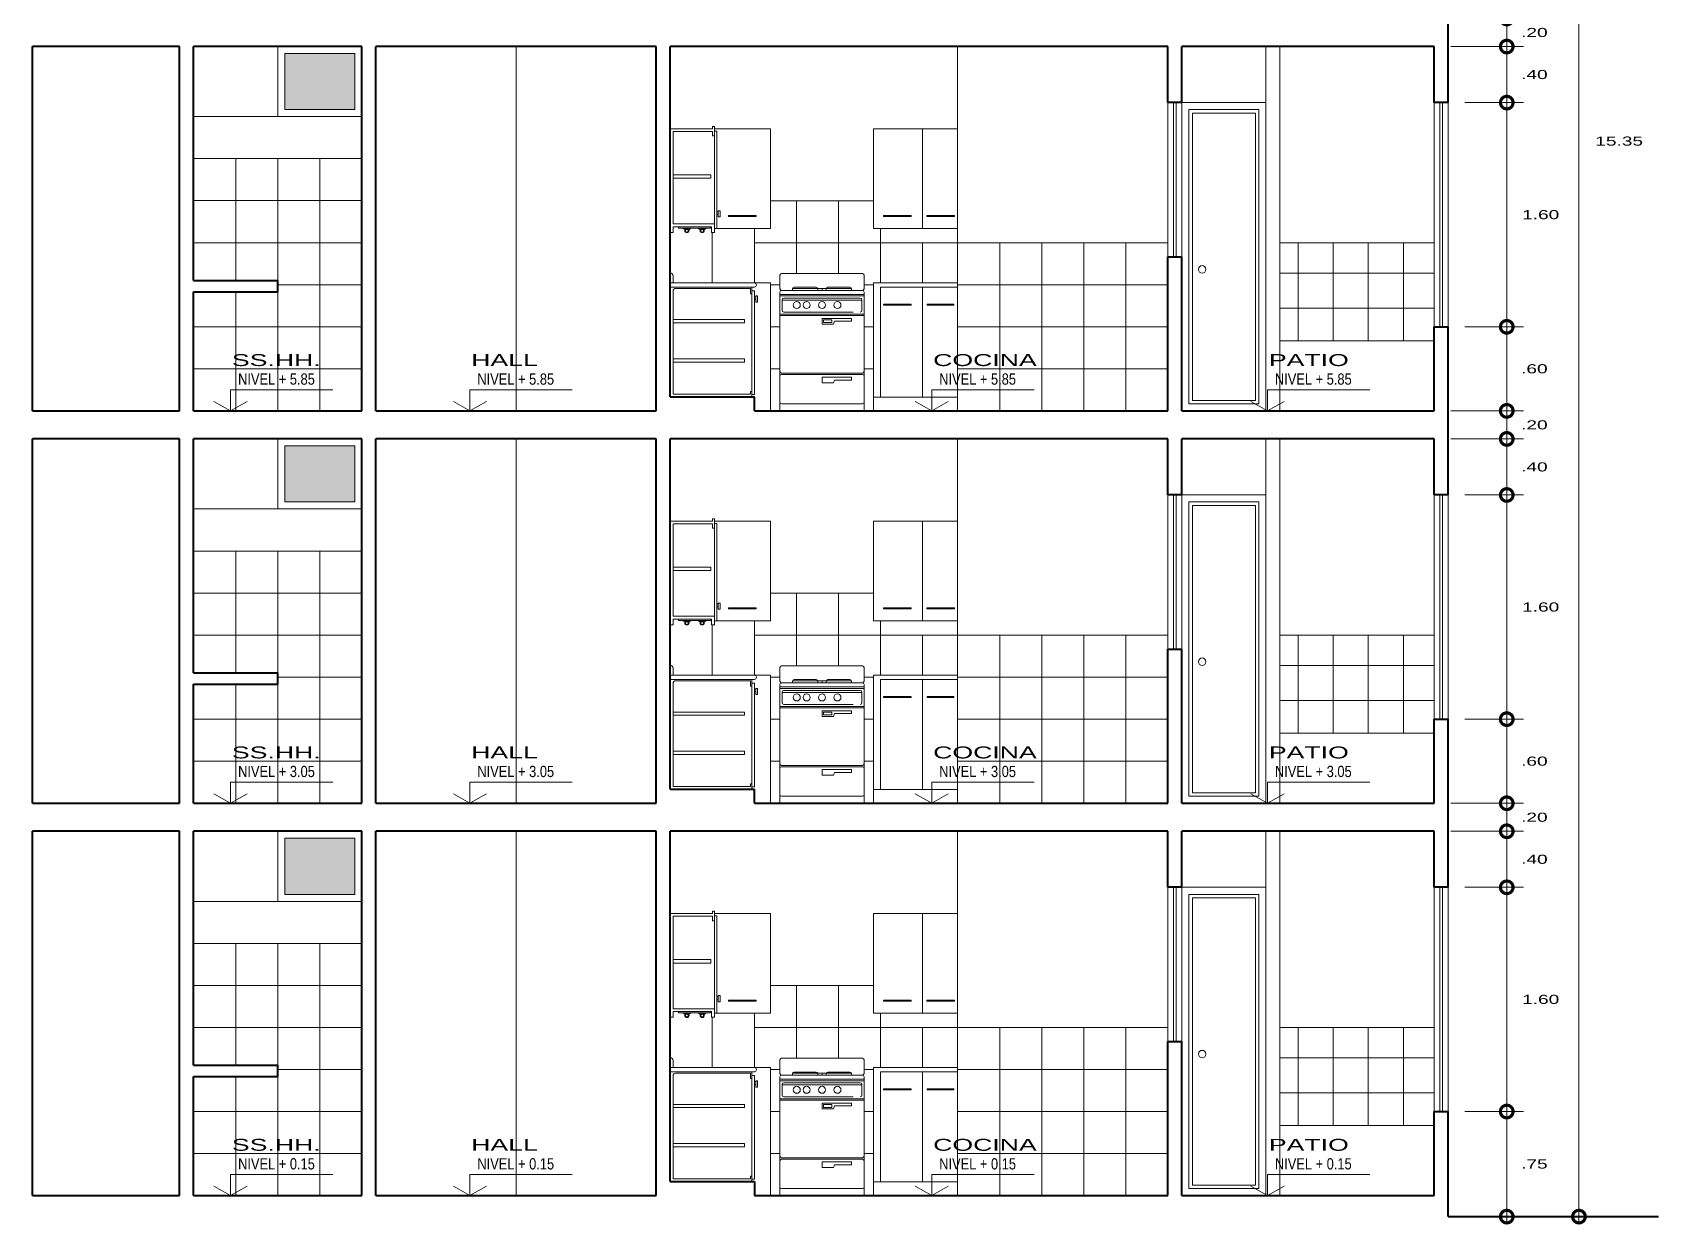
# Model space of a CAD drawing. Header units: inches. Extents: x 155.3 to 248.5, y 20.6 to 88.6.
# Drawn here: x 169.84 to 181.44, y 37.16 to 45.67 of the extents above; entities that cross this region are included whole.
import ezdxf

# ---------------------------------------------------------------- set-up
doc = ezdxf.new("R2010")
doc.units = ezdxf.units.IN
doc.header["$MEASUREMENT"] = 0
doc.linetypes.add('CONTINUA', pattern=[0])
for name, color, linetype in [('COTAS', 252, 'Continuous'), ('MURO', 7, 'Continuous'), ('MURO BAJO', 144, 'Continuous'), ('TEXTURAS', 251, 'Continuous'), ('VENTANAS', 40, 'Continuous')]:
    doc.layers.add(name, color=color, linetype=linetype)
doc.styles.add('ARIAL', font='ARIALN.TTF')
doc.styles.add('Celso', font='swissel.ttf', dxfattribs={"width": 1.5})
doc.styles.add('COTA-DETA', font='swissel.ttf', dxfattribs={"width": 1.5})
doc.dimstyles.new('CORTE 1-50', dxfattribs={"dimtxt": 0.065, "dimasz": 0.18, "dimexe": 0.12, "dimexo": 0.12, "dimgap": 0.1, "dimtad": 2, "dimtih": 1, "dimtoh": 1, "dimzin": 4, "dimdsep": 46, "dimtxsty": 'Celso', "dimblk": 'DOTSMALL', "dimcen": 0.065, "dimdle": 0.05, "dimclrd": 14, "dimclre": 251, "dimclrt": 256, "dimaunit": 1, "dimadec": 4, "dimazin": 1, "dimtfac": 1, "dimtix": 1, "dimtmove": 0, "dimatfit": 3, "dimldrblk": 'DOTSMALL', "dimfxl": 1, "dimlwd": 9, "dimlwe": 9, "dimarcsym": 0})

# ---------------------------------------------------------------- blocks, each defined once
blk = doc.blocks.new('A$C71702A62')
at = {"color": 252, "lineweight": 0}
for p, q in [((0, 0.968, -0.21), (0, 0.872, -0.21)), ((0.012, 0.98, -0.21), (0.588, 0.98, -0.21)), ((0.6, 0.872, -0.21), (0.6, 0.968, -0.21)), ((0, 0.848, -0.21), (0, 0.282, -0.21)), ((0, 0.83, -0.21), (0.6, 0.83, -0.21)), ((0, 0.82, -0.21), (0.6, 0.82, -0.21)), ((0.012, 0.86, -0.21), (0.588, 0.86, -0.21)), ((0.089, 0.873, -0.21), (0.511, 0.873, -0.21)), ((0.089, 0.87, -0.21), (0.089, 0.86, -0.21)), ((0.101, 0.882, -0.21), (0.258, 0.882, -0.21)), ((0.27, 0.86, -0.21), (0.27, 0.87, -0.21)), ((0.3, 0.86, -0.21), (0.3, 0.873, -0.21)), ((0.33, 0.86, -0.21), (0.33, 0.87, -0.21)), ((0.342, 0.882, -0.21), (0.499, 0.882, -0.21)), ((0.511, 0.86, -0.21), (0.511, 0.87, -0.21)), ((0.6, 0.282, -0.21), (0.6, 0.848, -0.21)), ((0.015, 0.793, -0.21), (0.015, 0.717, -0.21)), ((0.015, 0.79, -0.21), (0.585, 0.79, -0.21)), ((0.027, 0.805, -0.21), (0.573, 0.805, -0.21)), ((0.027, 0.705, -0.21), (0.523, 0.705, -0.21)), ((0.585, 0.717, -0.21), (0.585, 0.793, -0.21)), ((0, 0.69, -0.21), (0.6, 0.69, -0.21)), ((0, 0.68, -0.21), (0.6, 0.68, -0.21)), ((0.3, 0.66, -0.21), (0.51, 0.66, -0.21)), ((0.3, 0.62, -0.21), (0.3, 0.66, -0.21)), ((0.3, 0.62, -0.21), (0.382, 0.62, -0.21)), ((0.31, 0.65, -0.21), (0.37, 0.65, -0.21)), ((0.31, 0.63, -0.21), (0.31, 0.65, -0.21)), ((0.31, 0.63, -0.21), (0.37, 0.63, -0.21)), ((0.37, 0.63, -0.21), (0.37, 0.65, -0.21)), ((0.382, 0.62, -0.21), (0.39, 0.64, -0.21)), ((0.39, 0.64, -0.21), (0.51, 0.64, -0.21)), ((0.51, 0.64, -0.21), (0.51, 0.66, -0.21)), ((0, 0.282, -0.21), (0, 0.248, -0.21)), ((0, 0.062, -0.21), (0, 0.248, -0.21)), ((0.012, 0.27, -0.21), (0.588, 0.27, -0.21)), ((0.012, 0.26, -0.21), (0.588, 0.26, -0.21)), ((0.3, 0.24, -0.21), (0.51, 0.24, -0.21)), ((0.3, 0.2, -0.21), (0.3, 0.24, -0.21)), ((0.51, 0.22, -0.21), (0.51, 0.24, -0.21)), ((0.6, 0.282, -0.21), (0.6, 0.248, -0.21)), ((0.6, 0.248, -0.21), (0.6, 0.062, -0.21)), ((0.3, 0.2, -0.21), (0.382, 0.2, -0.21)), ((0.382, 0.2, -0.21), (0.39, 0.22, -0.21)), ((0.39, 0.22, -0.21), (0.51, 0.22, -0.21)), ((0, 0.062, -0.21), (0, 0, -0.21)), ((0.012, 0.05, -0.21), (0.588, 0.05, -0.21)), ((0.6, 0.062, -0.21), (0.6, 0, -0.21)), ((0, 0, -0.21), (0.6, 0, -0.21))]:
    blk.add_line(p, q, dxfattribs=at)
for centre in [(0.12, 0.755, -0.21), (0.19, 0.755, -0.21), (0.3, 0.755, -0.21), (0.41, 0.755, -0.21)]:
    blk.add_circle(centre, 0.025, dxfattribs=at)
for centre, start, end in [((0.012, 0.968, -0.21), 90, 180), ((0.588, 0.968, -0.21), 0, 90), ((0.012, 0.872, -0.21), 180, 270), ((0.012, 0.848, -0.21), 90, 180), ((0.101, 0.87, -0.21), 90, 180), ((0.258, 0.87, -0.21), 0, 90), ((0.342, 0.87, -0.21), 90, 180), ((0.499, 0.87, -0.21), 0, 90), ((0.588, 0.872, -0.21), 270, 0), ((0.588, 0.848, -0.21), 0, 90), ((0.027, 0.793, -0.21), 90, 180), ((0.027, 0.717, -0.21), 180, 270), ((0.573, 0.793, -0.21), 0, 90), ((0.573, 0.717, -0.21), 270, 0), ((0.012, 0.282, -0.21), 180, 270), ((0.012, 0.248, -0.21), 90, 180), ((0.588, 0.282, -0.21), 270, 0), ((0.588, 0.248, -0.21), 0, 90), ((0.012, 0.062, -0.21), 180, 270), ((0.588, 0.062, -0.21), 270, 0)]:
    blk.add_arc(centre, 0.012, start, end, dxfattribs=at)
blk = doc.blocks.new('A$C34710F63')
at = {"layer": 'TEXTURAS', "color": 251, "lineweight": 0}
for p, q in [((0, 0.743), (0.301, 0.743)), ((0.02, 0.723), (0.301, 0.723)), ((0.02, 0.063), (0.02, 0.723)), ((0.315, 0.743), (0.715, 0.743)), ((0.715, 0.743), (0.715, 0.031)), ((1.45, 0.031), (1.45, 0.743)), ((1.45, 0.743), (2.05, 0.743)), ((1.8, 0.031), (1.8, 0.743)), ((0.343, 0.151, 0.218), (0.333, 0.151, 0.218)), ((0.343, 0.131, 0.218), (0.333, 0.131, 0.218)), ((0.715, 0.229), (1.45, 0.229)), ((0.02, 0.003), (0, 0.003)), ((0.315, 0.063), (0.02, 0.063)), ((0.295, 0.043), (0.02, 0.043)), ((0.02, 0.003), (0.02, 0.043)), ((0.106, 0.022), (0.091, 0.033)), ((0.133, 0.022), (0.147, 0.033)), ((0.214, 0.022), (0.2, 0.033)), ((0.241, 0.022), (0.256, 0.033)), ((0.295, 0.003), (0.295, 0.043)), ((0.315, 0.003), (0.295, 0.003)), ((0.315, 0.003), (0.315, 0.063)), ((0.333, 0.031, 0.218), (0.715, 0.031)), ((1.45, 0.031, -0.419), (2.05, 0.031, -0.761))]:
    blk.add_line(p, q, dxfattribs=at)
at = {"layer": 'TEXTURAS', "color": 251, "lineweight": 0, "elevation": 0.218}
blk.add_lwpolyline([(0.301, 0.743), (0.301, 0.758), (0.315, 0.758), (0.315, 0.691), (0.301, 0.691), (0.301, 0.723)], dxfattribs=at)
for points in [[(0.315, 0.725), (0.333, 0.725), (0.333, 0.031), (0.315, 0.031)], [(0.343, 0.157), (0.356, 0.157), (0.356, 0.113), (0.343, 0.113)]]:
    blk.add_lwpolyline(points, close=True, dxfattribs=at)
at = {"layer": 'TEXTURAS', "color": 251, "lineweight": 0}
for points in [[(0.02, 0.413), (0.29, 0.413), (0.29, 0.389), (0.02, 0.389)], [(0.416, 0.116), (0.614, 0.116), (0.614, 0.123), (0.416, 0.123)], [(1.522, 0.116), (1.72, 0.116), (1.72, 0.123), (1.522, 0.123)], [(1.83, 0.116), (2.028, 0.116), (2.028, 0.123), (1.83, 0.123)], [(0.06, 0.043), (0.288, 0.043), (0.288, 0.033), (0.06, 0.033)]]:
    blk.add_lwpolyline(points, close=True, dxfattribs=at)
for centre, radius in [((0.119, 0.015), 0.0151), ((0.119, 0.015), 0.0101), ((0.228, 0.015), 0.0151), ((0.228, 0.015), 0.0101)]:
    blk.add_circle(centre, radius, dxfattribs=at)
blk = doc.blocks.new('_DotSmall')
at = {"color": 0, "linetype": 'ByBlock', "lineweight": 0, "const_width": 0.5}
blk.add_lwpolyline([(-0.0625, 0, 1), (0.0625, 0, 1)], format="xyb", close=True, dxfattribs=at)
blk = doc.blocks.new('*D684')
at = {"layer": 'COTAS', "color": 251, "linetype": 'Continuous', "lineweight": 9, "transparency": 16777216}
blk.add_line((180.061, 37.968), (180.479, 37.968), dxfattribs=at)
at = {"layer": 'COTAS', "color": 14, "linetype": 'CONTINUA', "lineweight": 9, "transparency": 16777216}
blk.add_line((180.359, 37.168), (180.359, 38.018), dxfattribs=at)
at = {"layer": 'COTAS', "color": 251, "linetype": 'CONTINUA', "lineweight": 9, "transparency": 16777216}
blk.add_line((180.061, 37.218), (180.479, 37.218), dxfattribs=at)
at = {"layer": 'Defpoints', "color": 0, "lineweight": 0, "transparency": 16777216}
for p in [(179.941, 37.968), (180.359, 37.968), (179.941, 37.218)]:
    blk.add_point(p, dxfattribs=at)
at = {"layer": 'COTAS', "color": 14, "lineweight": 9, "transparency": 16777216, "xscale": 0.18, "yscale": 0.18, "zscale": 0.18}
for p, rotation in [((180.359, 37.968), 90), ((180.359, 37.218), 270)]:
    blk.add_blockref('_DotSmall', p, dxfattribs=dict(at, rotation=rotation))
at = {"layer": 'COTAS', "lineweight": 0, "transparency": 16777216, "insert": (180.556, 37.593), "char_height": 0.065, "attachment_point": 5, "style": 'Celso'}
blk.add_mtext('.75', dxfattribs=at)
blk = doc.blocks.new('*D685')
at = {"layer": 'COTAS', "color": 251, "linetype": 'Continuous', "lineweight": 9, "transparency": 16777216}
blk.add_line((180.061, 39.568), (180.479, 39.568), dxfattribs=at)
at = {"layer": 'COTAS', "color": 14, "linetype": 'CONTINUA', "lineweight": 9, "transparency": 16777216}
blk.add_line((180.359, 37.918), (180.359, 39.618), dxfattribs=at)
at = {"layer": 'COTAS', "color": 251, "linetype": 'CONTINUA', "lineweight": 9, "transparency": 16777216}
blk.add_line((180.061, 37.968), (180.479, 37.968), dxfattribs=at)
at = {"layer": 'Defpoints', "color": 0, "lineweight": 0, "transparency": 16777216}
for p in [(179.941, 39.568), (180.359, 39.568), (179.941, 37.968)]:
    blk.add_point(p, dxfattribs=at)
at = {"layer": 'COTAS', "color": 14, "lineweight": 9, "transparency": 16777216, "xscale": 0.18, "yscale": 0.18, "zscale": 0.18}
for p, rotation in [((180.359, 39.568), 90), ((180.359, 37.968), 270)]:
    blk.add_blockref('_DotSmall', p, dxfattribs=dict(at, rotation=rotation))
at = {"layer": 'COTAS', "lineweight": 0, "transparency": 16777216, "insert": (180.601, 38.768), "char_height": 0.065, "attachment_point": 5, "style": 'Celso'}
blk.add_mtext('1.60', dxfattribs=at)
blk = doc.blocks.new('*D686')
at = {"layer": 'COTAS', "color": 251, "linetype": 'Continuous', "lineweight": 9, "transparency": 16777216}
blk.add_line((179.961, 39.968), (180.479, 39.968), dxfattribs=at)
at = {"layer": 'COTAS', "color": 14, "linetype": 'CONTINUA', "lineweight": 9, "transparency": 16777216}
blk.add_line((180.359, 39.518), (180.359, 40.018), dxfattribs=at)
at = {"layer": 'COTAS', "color": 251, "linetype": 'CONTINUA', "lineweight": 9, "transparency": 16777216}
blk.add_line((180.061, 39.568), (180.479, 39.568), dxfattribs=at)
at = {"layer": 'Defpoints', "color": 0, "lineweight": 0, "transparency": 16777216}
for p in [(179.841, 39.968), (180.359, 39.968), (179.941, 39.568)]:
    blk.add_point(p, dxfattribs=at)
at = {"layer": 'COTAS', "color": 14, "lineweight": 9, "transparency": 16777216, "xscale": 0.18, "yscale": 0.18, "zscale": 0.18}
for p, rotation in [((180.359, 39.968), 90), ((180.359, 39.568), 270)]:
    blk.add_blockref('_DotSmall', p, dxfattribs=dict(at, rotation=rotation))
at = {"layer": 'COTAS', "lineweight": 0, "transparency": 16777216, "insert": (180.556, 39.768), "char_height": 0.065, "attachment_point": 5, "style": 'Celso'}
blk.add_mtext('.40', dxfattribs=at)
blk = doc.blocks.new('*D687')
at = {"layer": 'COTAS', "color": 14, "linetype": 'CONTINUA', "lineweight": 9, "transparency": 16777216}
for p, q in [((180.359, 40.168), (180.359, 40.348)), ((180.359, 39.968), (180.359, 40.168)), ((180.359, 39.968), (180.359, 39.788))]:
    blk.add_line(p, q, dxfattribs=at)
at = {"layer": 'COTAS', "color": 251, "linetype": 'Continuous', "lineweight": 9, "transparency": 16777216}
blk.add_line((179.961, 40.168), (180.479, 40.168), dxfattribs=at)
at = {"layer": 'COTAS', "color": 251, "linetype": 'CONTINUA', "lineweight": 9, "transparency": 16777216}
blk.add_line((179.961, 39.968), (180.479, 39.968), dxfattribs=at)
at = {"layer": 'Defpoints', "color": 0, "lineweight": 0, "transparency": 16777216}
for p in [(179.841, 40.168), (180.359, 40.168), (179.841, 39.968)]:
    blk.add_point(p, dxfattribs=at)
at = {"layer": 'COTAS', "color": 14, "lineweight": 9, "transparency": 16777216, "xscale": 0.18, "yscale": 0.18, "zscale": 0.18}
for p, rotation in [((180.359, 40.168), 270), ((180.359, 39.968), 90)]:
    blk.add_blockref('_DotSmall', p, dxfattribs=dict(at, rotation=rotation))
at = {"layer": 'COTAS', "lineweight": 0, "transparency": 16777216, "insert": (180.556, 40.068), "char_height": 0.065, "attachment_point": 5, "style": 'Celso'}
blk.add_mtext('.20', dxfattribs=at)
blk = doc.blocks.new('*D688')
at = {"layer": 'COTAS', "color": 251, "linetype": 'Continuous', "lineweight": 9, "transparency": 16777216}
blk.add_line((180.061, 40.768), (180.479, 40.768), dxfattribs=at)
at = {"layer": 'COTAS', "color": 14, "linetype": 'CONTINUA', "lineweight": 9, "transparency": 16777216}
blk.add_line((180.359, 40.118), (180.359, 40.818), dxfattribs=at)
at = {"layer": 'COTAS', "color": 251, "linetype": 'CONTINUA', "lineweight": 9, "transparency": 16777216}
blk.add_line((179.961, 40.168), (180.479, 40.168), dxfattribs=at)
at = {"layer": 'Defpoints', "color": 0, "lineweight": 0, "transparency": 16777216}
for p in [(179.941, 40.768), (180.359, 40.768), (179.841, 40.168)]:
    blk.add_point(p, dxfattribs=at)
at = {"layer": 'COTAS', "color": 14, "lineweight": 9, "transparency": 16777216, "xscale": 0.18, "yscale": 0.18, "zscale": 0.18}
for p, rotation in [((180.359, 40.768), 90), ((180.359, 40.168), 270)]:
    blk.add_blockref('_DotSmall', p, dxfattribs=dict(at, rotation=rotation))
at = {"layer": 'COTAS', "lineweight": 0, "transparency": 16777216, "insert": (180.556, 40.468), "char_height": 0.065, "attachment_point": 5, "style": 'Celso'}
blk.add_mtext('.60', dxfattribs=at)
blk = doc.blocks.new('*D689')
at = {"layer": 'COTAS', "color": 251, "linetype": 'Continuous', "lineweight": 9, "transparency": 16777216}
blk.add_line((180.061, 42.368), (180.479, 42.368), dxfattribs=at)
at = {"layer": 'COTAS', "color": 14, "linetype": 'CONTINUA', "lineweight": 9, "transparency": 16777216}
blk.add_line((180.359, 40.718), (180.359, 42.418), dxfattribs=at)
at = {"layer": 'COTAS', "color": 251, "linetype": 'CONTINUA', "lineweight": 9, "transparency": 16777216}
blk.add_line((180.061, 40.768), (180.479, 40.768), dxfattribs=at)
at = {"layer": 'Defpoints', "color": 0, "lineweight": 0, "transparency": 16777216}
for p in [(179.941, 42.368), (180.359, 42.368), (179.941, 40.768)]:
    blk.add_point(p, dxfattribs=at)
at = {"layer": 'COTAS', "color": 14, "lineweight": 9, "transparency": 16777216, "xscale": 0.18, "yscale": 0.18, "zscale": 0.18}
for p, rotation in [((180.359, 42.368), 90), ((180.359, 40.768), 270)]:
    blk.add_blockref('_DotSmall', p, dxfattribs=dict(at, rotation=rotation))
at = {"layer": 'COTAS', "lineweight": 0, "transparency": 16777216, "insert": (180.601, 41.568), "char_height": 0.065, "attachment_point": 5, "style": 'Celso'}
blk.add_mtext('1.60', dxfattribs=at)
blk = doc.blocks.new('*D690')
at = {"layer": 'COTAS', "color": 14, "linetype": 'CONTINUA', "lineweight": 9, "transparency": 16777216}
blk.add_line((180.359, 42.318), (180.359, 42.818), dxfattribs=at)
at = {"layer": 'COTAS', "color": 251, "linetype": 'Continuous', "lineweight": 9, "transparency": 16777216}
blk.add_line((179.961, 42.768), (180.479, 42.768), dxfattribs=at)
at = {"layer": 'COTAS', "color": 251, "linetype": 'CONTINUA', "lineweight": 9, "transparency": 16777216}
blk.add_line((180.061, 42.368), (180.479, 42.368), dxfattribs=at)
at = {"layer": 'Defpoints', "color": 0, "lineweight": 0, "transparency": 16777216}
for p in [(179.841, 42.768), (180.359, 42.768), (179.941, 42.368)]:
    blk.add_point(p, dxfattribs=at)
at = {"layer": 'COTAS', "color": 14, "lineweight": 9, "transparency": 16777216, "xscale": 0.18, "yscale": 0.18, "zscale": 0.18}
for p, rotation in [((180.359, 42.768), 90), ((180.359, 42.368), 270)]:
    blk.add_blockref('_DotSmall', p, dxfattribs=dict(at, rotation=rotation))
at = {"layer": 'COTAS', "lineweight": 0, "transparency": 16777216, "insert": (180.556, 42.568), "char_height": 0.065, "attachment_point": 5, "style": 'Celso'}
blk.add_mtext('.40', dxfattribs=at)
blk = doc.blocks.new('*D691')
at = {"layer": 'COTAS', "color": 14, "linetype": 'CONTINUA', "lineweight": 9, "transparency": 16777216}
for p, q in [((180.359, 42.968), (180.359, 43.148)), ((180.359, 42.768), (180.359, 42.968)), ((180.359, 42.768), (180.359, 42.588))]:
    blk.add_line(p, q, dxfattribs=at)
at = {"layer": 'COTAS', "color": 251, "linetype": 'Continuous', "lineweight": 9, "transparency": 16777216}
blk.add_line((179.961, 42.968), (180.479, 42.968), dxfattribs=at)
at = {"layer": 'COTAS', "color": 251, "linetype": 'CONTINUA', "lineweight": 9, "transparency": 16777216}
blk.add_line((179.961, 42.768), (180.479, 42.768), dxfattribs=at)
at = {"layer": 'Defpoints', "color": 0, "lineweight": 0, "transparency": 16777216}
for p in [(179.841, 42.968), (180.359, 42.968), (179.841, 42.768)]:
    blk.add_point(p, dxfattribs=at)
at = {"layer": 'COTAS', "color": 14, "lineweight": 9, "transparency": 16777216, "xscale": 0.18, "yscale": 0.18, "zscale": 0.18}
for p, rotation in [((180.359, 42.968), 270), ((180.359, 42.768), 90)]:
    blk.add_blockref('_DotSmall', p, dxfattribs=dict(at, rotation=rotation))
at = {"layer": 'COTAS', "lineweight": 0, "transparency": 16777216, "insert": (180.556, 42.868), "char_height": 0.065, "attachment_point": 5, "style": 'Celso'}
blk.add_mtext('.20', dxfattribs=at)
blk = doc.blocks.new('*D692')
at = {"layer": 'COTAS', "color": 14, "linetype": 'CONTINUA', "lineweight": 9, "transparency": 16777216}
blk.add_line((180.359, 42.918), (180.359, 43.618), dxfattribs=at)
at = {"layer": 'COTAS', "color": 251, "linetype": 'Continuous', "lineweight": 9, "transparency": 16777216}
blk.add_line((180.061, 43.568), (180.479, 43.568), dxfattribs=at)
at = {"layer": 'COTAS', "color": 251, "linetype": 'CONTINUA', "lineweight": 9, "transparency": 16777216}
blk.add_line((179.961, 42.968), (180.479, 42.968), dxfattribs=at)
at = {"layer": 'Defpoints', "color": 0, "lineweight": 0, "transparency": 16777216}
for p in [(179.941, 43.568), (180.359, 43.568), (179.841, 42.968)]:
    blk.add_point(p, dxfattribs=at)
at = {"layer": 'COTAS', "color": 14, "lineweight": 9, "transparency": 16777216, "xscale": 0.18, "yscale": 0.18, "zscale": 0.18}
for p, rotation in [((180.359, 43.568), 90), ((180.359, 42.968), 270)]:
    blk.add_blockref('_DotSmall', p, dxfattribs=dict(at, rotation=rotation))
at = {"layer": 'COTAS', "lineweight": 0, "transparency": 16777216, "insert": (180.556, 43.268), "char_height": 0.065, "attachment_point": 5, "style": 'Celso'}
blk.add_mtext('.60', dxfattribs=at)
blk = doc.blocks.new('*D693')
at = {"layer": 'COTAS', "color": 251, "linetype": 'Continuous', "lineweight": 9, "transparency": 16777216}
blk.add_line((180.061, 45.168), (180.479, 45.168), dxfattribs=at)
at = {"layer": 'COTAS', "color": 14, "linetype": 'CONTINUA', "lineweight": 9, "transparency": 16777216}
blk.add_line((180.359, 43.518), (180.359, 45.218), dxfattribs=at)
at = {"layer": 'COTAS', "color": 251, "linetype": 'CONTINUA', "lineweight": 9, "transparency": 16777216}
blk.add_line((180.061, 43.568), (180.479, 43.568), dxfattribs=at)
at = {"layer": 'Defpoints', "color": 0, "lineweight": 0, "transparency": 16777216}
for p in [(179.941, 45.168), (180.359, 45.168), (179.941, 43.568)]:
    blk.add_point(p, dxfattribs=at)
at = {"layer": 'COTAS', "color": 14, "lineweight": 9, "transparency": 16777216, "xscale": 0.18, "yscale": 0.18, "zscale": 0.18}
for p, rotation in [((180.359, 45.168), 90), ((180.359, 43.568), 270)]:
    blk.add_blockref('_DotSmall', p, dxfattribs=dict(at, rotation=rotation))
at = {"layer": 'COTAS', "lineweight": 0, "transparency": 16777216, "insert": (180.601, 44.368), "char_height": 0.065, "attachment_point": 5, "style": 'Celso'}
blk.add_mtext('1.60', dxfattribs=at)
blk = doc.blocks.new('*D694')
at = {"layer": 'COTAS', "color": 14, "linetype": 'CONTINUA', "lineweight": 9, "transparency": 16777216}
blk.add_line((180.359, 45.118), (180.359, 45.618), dxfattribs=at)
at = {"layer": 'COTAS', "color": 251, "linetype": 'Continuous', "lineweight": 9, "transparency": 16777216}
blk.add_line((179.961, 45.568), (180.479, 45.568), dxfattribs=at)
at = {"layer": 'COTAS', "color": 251, "linetype": 'CONTINUA', "lineweight": 9, "transparency": 16777216}
blk.add_line((180.061, 45.168), (180.479, 45.168), dxfattribs=at)
at = {"layer": 'Defpoints', "color": 0, "lineweight": 0, "transparency": 16777216}
for p in [(179.841, 45.568), (180.359, 45.568), (179.941, 45.168)]:
    blk.add_point(p, dxfattribs=at)
at = {"layer": 'COTAS', "color": 14, "lineweight": 9, "transparency": 16777216, "xscale": 0.18, "yscale": 0.18, "zscale": 0.18}
for p, rotation in [((180.359, 45.568), 90), ((180.359, 45.168), 270)]:
    blk.add_blockref('_DotSmall', p, dxfattribs=dict(at, rotation=rotation))
at = {"layer": 'COTAS', "lineweight": 0, "transparency": 16777216, "insert": (180.556, 45.368), "char_height": 0.065, "attachment_point": 5, "style": 'Celso'}
blk.add_mtext('.40', dxfattribs=at)
blk = doc.blocks.new('*D695')
at = {"layer": 'COTAS', "color": 14, "linetype": 'CONTINUA', "lineweight": 9, "transparency": 16777216}
for p, q in [((180.359, 45.768), (180.359, 45.948)), ((180.359, 45.568), (180.359, 45.768)), ((180.359, 45.568), (180.359, 45.388))]:
    blk.add_line(p, q, dxfattribs=at)
at = {"layer": 'COTAS', "color": 251, "linetype": 'Continuous', "lineweight": 9, "transparency": 16777216}
blk.add_line((179.961, 45.768), (180.479, 45.768), dxfattribs=at)
at = {"layer": 'COTAS', "color": 251, "linetype": 'CONTINUA', "lineweight": 9, "transparency": 16777216}
blk.add_line((179.961, 45.568), (180.479, 45.568), dxfattribs=at)
at = {"layer": 'Defpoints', "color": 0, "lineweight": 0, "transparency": 16777216}
for p in [(179.841, 45.768), (180.359, 45.768), (179.841, 45.568)]:
    blk.add_point(p, dxfattribs=at)
at = {"layer": 'COTAS', "color": 14, "lineweight": 9, "transparency": 16777216, "xscale": 0.18, "yscale": 0.18, "zscale": 0.18}
for p, rotation in [((180.359, 45.768), 270), ((180.359, 45.568), 90)]:
    blk.add_blockref('_DotSmall', p, dxfattribs=dict(at, rotation=rotation))
at = {"layer": 'COTAS', "lineweight": 0, "transparency": 16777216, "insert": (180.556, 45.668), "char_height": 0.065, "attachment_point": 5, "style": 'Celso'}
blk.add_mtext('.20', dxfattribs=at)
blk = doc.blocks.new('*D705')
at = {"layer": 'COTAS', "color": 251, "linetype": 'CONTINUA', "lineweight": 9, "transparency": 16777216}
blk.add_line((180.061, 52.568), (180.994, 52.568), dxfattribs=at)
at = {"layer": 'COTAS', "color": 14, "linetype": 'CONTINUA', "lineweight": 9, "transparency": 16777216}
blk.add_line((180.874, 52.618), (180.874, 37.168), dxfattribs=at)
at = {"layer": 'COTAS', "color": 251, "linetype": 'Continuous', "lineweight": 9, "transparency": 16777216}
blk.add_line((180.061, 37.218), (180.994, 37.218), dxfattribs=at)
at = {"layer": 'Defpoints', "color": 0, "lineweight": 0, "transparency": 16777216}
for p in [(179.941, 52.568), (179.941, 37.218), (180.874, 37.218)]:
    blk.add_point(p, dxfattribs=at)
at = {"layer": 'COTAS', "color": 14, "lineweight": 9, "transparency": 16777216, "xscale": 0.18, "yscale": 0.18, "zscale": 0.18}
for p, rotation in [((180.874, 52.568), 90), ((180.874, 37.218), 270)]:
    blk.add_blockref('_DotSmall', p, dxfattribs=dict(at, rotation=rotation))
at = {"layer": 'COTAS', "lineweight": 0, "transparency": 16777216, "insert": (181.161, 44.893), "char_height": 0.065, "attachment_point": 5, "style": 'Celso'}
blk.add_mtext('15.35', dxfattribs=at)

msp = doc.modelspace()

# ---------------------------------------------------------------- hatches: boundary and pattern name
at = {"layer": 'TEXTURAS', "lineweight": 0}
h = msp.add_hatch(color=252, dxfattribs=at)
h.set_gradient(color1=(91, 91, 91), one_color=1, tint=1, name='CYLINDER')
h.paths.add_polyline_path([(172.141, 45.518), (171.641, 45.518), (171.641, 45.118), (172.141, 45.118)])
h = msp.add_hatch(dxfattribs=at)
h.set_pattern_fill('_USER', color=251, scale=0.3, style=0, double=1, pattern_type=0)
h.set_pattern_definition([(0, (170.9914, 42.9682), (0, 0.3), []), (90, (170.9914, 42.9682), (-0.3, 2e-17), [])])
h.paths.add_polyline_path([(172.191, 44.768), (170.991, 44.768), (170.991, 43.898), (171.591, 43.898), (171.591, 43.818), (170.991, 43.818), (170.991, 42.968), (172.191, 42.968)])
h = msp.add_hatch(dxfattribs=at)
h.set_pattern_fill('_USER', color=251, scale=0.3, style=0, double=1, pattern_type=0)
h.set_pattern_definition([(0, (176.4414, 42.9682), (0, 0.3), []), (90, (176.4414, 42.9682), (-0.3, 2e-17), [])])
h.paths.add_polyline_path([(177.941, 44.068), (177.941, 44.168), (176.441, 44.168), (176.441, 42.968), (177.941, 42.968)])
h = msp.add_hatch(dxfattribs=at)
h.set_pattern_fill('_USER', color=251, scale=0.25, style=0, double=1, pattern_type=0)
h.set_pattern_definition([(0, (110.1212, 33.7017), (0, 0.25), []), (90, (110.1212, 33.7017), (-0.25, 2e-17), [])])
h.paths.add_polyline_path([(178.741, 44.168), (178.741, 43.468), (179.841, 43.468), (179.841, 43.568), (179.841, 44.168)])
h = msp.add_hatch(color=252, dxfattribs=at)
h.set_gradient(color1=(91, 91, 91), one_color=1, tint=1, name='CYLINDER')
h.paths.add_polyline_path([(172.141, 42.718), (171.641, 42.718), (171.641, 42.318), (172.141, 42.318)])
h = msp.add_hatch(dxfattribs=at)
h.set_pattern_fill('_USER', color=251, scale=0.3, style=0, double=1, pattern_type=0)
h.set_pattern_definition([(0, (170.9914, 40.1682), (0, 0.3), []), (90, (170.9914, 40.1682), (-0.3, 2e-17), [])])
h.paths.add_polyline_path([(172.191, 41.968), (170.991, 41.968), (170.991, 41.098), (171.591, 41.098), (171.591, 41.018), (170.991, 41.018), (170.991, 40.168), (172.191, 40.168)])
h = msp.add_hatch(dxfattribs=at)
h.set_pattern_fill('_USER', color=251, scale=0.3, style=0, double=1, pattern_type=0)
h.set_pattern_definition([(0, (176.4414, 40.1682), (0, 0.3), []), (90, (176.4414, 40.1682), (-0.3, 2e-17), [])])
h.paths.add_polyline_path([(177.941, 41.268), (177.941, 41.368), (176.441, 41.368), (176.441, 40.168), (177.941, 40.168)])
h = msp.add_hatch(dxfattribs=at)
h.set_pattern_fill('_USER', color=251, scale=0.25, style=0, double=1, pattern_type=0)
h.set_pattern_definition([(0, (110.1212, 30.9017), (0, 0.25), []), (90, (110.1212, 30.9017), (-0.25, 2e-17), [])])
h.paths.add_polyline_path([(178.741, 41.368), (178.741, 40.668), (179.841, 40.668), (179.841, 40.768), (179.841, 41.368)])
h = msp.add_hatch(color=252, dxfattribs=at)
h.set_gradient(color1=(91, 91, 91), one_color=1, tint=1, name='CYLINDER')
h.paths.add_polyline_path([(172.141, 39.918), (171.641, 39.918), (171.641, 39.518), (172.141, 39.518)])
h = msp.add_hatch(dxfattribs=at)
h.set_pattern_fill('_USER', color=251, scale=0.3, style=0, double=1, pattern_type=0)
h.set_pattern_definition([(0, (170.9914, 37.3682), (0, 0.3), []), (90, (170.9914, 37.3682), (-0.3, 2e-17), [])])
h.paths.add_polyline_path([(172.191, 39.168), (170.991, 39.168), (170.991, 38.298), (171.591, 38.298), (171.591, 38.218), (170.991, 38.218), (170.991, 37.368), (172.191, 37.368)])
h = msp.add_hatch(dxfattribs=at)
h.set_pattern_fill('_USER', color=251, scale=0.3, style=0, double=1, pattern_type=0)
h.set_pattern_definition([(0, (176.4414, 37.3682), (0, 0.3), []), (90, (176.4414, 37.3682), (-0.3, 2e-17), [])])
h.paths.add_polyline_path([(177.941, 38.468), (177.941, 38.568), (176.441, 38.568), (176.441, 37.368), (177.941, 37.368)])
h = msp.add_hatch(dxfattribs=at)
h.set_pattern_fill('_USER', color=251, scale=0.25, style=0, double=1, pattern_type=0)
h.set_pattern_definition([(0, (110.1212, 28.1017), (0, 0.25), []), (90, (110.1212, 28.1017), (-0.25, 2e-17), [])])
h.paths.add_polyline_path([(178.741, 38.568), (178.741, 37.868), (179.841, 37.868), (179.841, 37.968), (179.841, 38.568)])

# ---------------------------------------------------------------- linework, layer by layer
at = {"color": 144, "lineweight": 9}
for p, q in [((171.254, 42.968), (171.136, 43.036)), ((171.254, 42.968), (171.254, 43.119)), ((171.254, 43.119), (171.985, 43.119)), ((171.254, 42.968), (171.372, 43.036)), ((172.962, 42.968), (172.844, 43.036)), ((172.962, 42.968), (172.962, 43.119)), ((172.962, 43.119), (173.692, 43.119)), ((172.962, 42.968), (173.08, 43.036)), ((176.257, 42.968), (176.139, 43.036)), ((176.257, 42.968), (176.257, 43.119)), ((176.257, 43.119), (176.988, 43.119)), ((176.257, 42.968), (176.375, 43.036)), ((178.652, 42.968), (178.534, 43.036)), ((178.652, 42.968), (178.652, 43.119)), ((178.652, 43.119), (179.383, 43.119)), ((178.652, 42.968), (178.77, 43.036)), ((171.254, 40.168), (171.254, 40.319)), ((171.254, 40.319), (171.985, 40.319)), ((172.962, 40.168), (172.962, 40.319)), ((172.962, 40.319), (173.692, 40.319)), ((176.257, 40.168), (176.257, 40.319)), ((176.257, 40.319), (176.988, 40.319)), ((178.652, 40.168), (178.652, 40.319)), ((178.652, 40.319), (179.383, 40.319)), ((171.254, 40.168), (171.136, 40.236)), ((171.254, 40.168), (171.372, 40.236)), ((172.962, 40.168), (172.844, 40.236)), ((172.962, 40.168), (173.08, 40.236)), ((176.257, 40.168), (176.139, 40.236)), ((176.257, 40.168), (176.375, 40.236)), ((178.652, 40.168), (178.534, 40.236)), ((178.652, 40.168), (178.77, 40.236)), ((171.254, 37.368), (171.254, 37.519)), ((171.254, 37.519), (171.985, 37.519)), ((172.962, 37.368), (172.962, 37.519)), ((172.962, 37.519), (173.692, 37.519)), ((176.257, 37.368), (176.257, 37.519)), ((176.257, 37.519), (176.988, 37.519)), ((178.652, 37.368), (178.652, 37.519)), ((178.652, 37.519), (179.383, 37.519)), ((171.254, 37.368), (171.136, 37.436)), ((171.254, 37.368), (171.372, 37.436)), ((172.962, 37.368), (172.844, 37.436)), ((172.962, 37.368), (173.08, 37.436)), ((176.257, 37.368), (176.139, 37.436)), ((176.257, 37.368), (176.375, 37.436)), ((178.652, 37.368), (178.534, 37.436)), ((178.652, 37.368), (178.77, 37.436))]:
    msp.add_line(p, q, dxfattribs=at)
at = {"layer": 'MURO', "color": 7, "lineweight": 40}
for p, q in [((179.941, 45.168), (179.941, 46.368)), ((170.891, 45.568), (169.841, 45.568)), ((169.841, 42.968), (169.841, 45.568)), ((170.891, 42.968), (170.891, 45.568)), ((172.191, 45.568), (170.991, 45.568)), ((170.991, 43.898), (170.991, 45.568)), ((172.191, 42.968), (172.191, 45.568)), ((174.291, 45.568), (172.291, 45.568)), ((172.291, 42.968), (172.291, 45.568)), ((174.291, 42.968), (174.291, 45.568)), ((177.941, 45.568), (174.391, 45.568)), ((174.391, 43.068), (174.391, 45.568)), ((177.941, 45.168), (177.941, 45.568)), ((179.841, 45.568), (178.041, 45.568)), ((178.041, 45.168), (178.041, 45.568)), ((179.841, 45.168), (179.841, 45.568)), ((178.041, 45.168), (177.941, 45.168)), ((179.941, 45.168), (179.841, 45.168)), ((177.941, 44.068), (178.041, 44.068)), ((177.941, 42.968), (177.941, 44.068)), ((177.941, 42.968), (177.941, 44.068)), ((178.041, 42.968), (178.041, 44.068)), ((170.991, 43.898), (171.591, 43.898)), ((171.591, 43.818), (171.591, 43.898)), ((170.991, 43.818), (171.591, 43.818)), ((170.991, 42.968), (170.991, 43.818)), ((179.841, 43.568), (179.941, 43.568)), ((179.841, 42.968), (179.841, 43.568)), ((179.941, 42.368), (179.941, 43.568)), ((174.391, 43.068), (174.991, 43.068)), ((174.991, 42.968), (174.991, 43.068)), ((169.841, 42.968), (170.891, 42.968)), ((170.991, 42.968), (172.191, 42.968)), ((172.291, 42.968), (174.291, 42.968)), ((174.991, 42.968), (177.941, 42.968)), ((178.041, 42.968), (179.841, 42.968)), ((170.891, 42.768), (169.841, 42.768)), ((169.841, 40.168), (169.841, 42.768)), ((170.891, 40.168), (170.891, 42.768)), ((172.191, 42.768), (170.991, 42.768)), ((170.991, 41.098), (170.991, 42.768)), ((172.191, 40.168), (172.191, 42.768)), ((174.291, 42.768), (172.291, 42.768)), ((172.291, 40.168), (172.291, 42.768)), ((174.291, 40.168), (174.291, 42.768)), ((177.941, 42.768), (174.391, 42.768)), ((174.391, 40.268), (174.391, 42.768)), ((177.941, 42.368), (177.941, 42.768)), ((179.841, 42.768), (178.041, 42.768)), ((178.041, 42.368), (178.041, 42.768)), ((179.841, 42.368), (179.841, 42.768)), ((178.041, 42.368), (177.941, 42.368)), ((179.941, 42.368), (179.841, 42.368)), ((177.941, 41.268), (178.041, 41.268)), ((177.941, 40.168), (177.941, 41.268)), ((177.941, 40.168), (177.941, 41.268)), ((178.041, 40.168), (178.041, 41.268)), ((170.991, 41.098), (171.591, 41.098)), ((171.591, 41.018), (171.591, 41.098)), ((170.991, 41.018), (171.591, 41.018)), ((170.991, 40.168), (170.991, 41.018)), ((179.841, 40.768), (179.941, 40.768)), ((179.841, 40.168), (179.841, 40.768)), ((179.941, 39.568), (179.941, 40.768)), ((174.391, 40.268), (174.991, 40.268)), ((174.991, 40.168), (174.991, 40.268)), ((169.841, 40.168), (170.891, 40.168)), ((170.991, 40.168), (172.191, 40.168)), ((172.291, 40.168), (174.291, 40.168)), ((174.991, 40.168), (177.941, 40.168)), ((178.041, 40.168), (179.841, 40.168)), ((169.841, 37.368), (169.841, 39.968)), ((170.891, 39.968), (169.841, 39.968)), ((170.891, 37.368), (170.891, 39.968)), ((172.191, 39.968), (170.991, 39.968)), ((170.991, 38.298), (170.991, 39.968)), ((172.191, 37.368), (172.191, 39.968)), ((172.291, 37.368), (172.291, 39.968)), ((174.291, 39.968), (172.291, 39.968)), ((174.291, 37.368), (174.291, 39.968)), ((174.391, 37.468), (174.391, 39.968)), ((177.941, 39.968), (174.391, 39.968)), ((177.941, 39.568), (177.941, 39.968)), ((178.041, 39.568), (178.041, 39.968)), ((179.841, 39.968), (178.041, 39.968)), ((179.841, 39.568), (179.841, 39.968)), ((178.041, 39.568), (177.941, 39.568)), ((179.941, 39.568), (179.841, 39.568)), ((177.941, 37.368), (177.941, 38.468)), ((177.941, 38.468), (178.041, 38.468)), ((178.041, 37.368), (178.041, 38.468)), ((170.991, 38.298), (171.591, 38.298)), ((171.591, 38.218), (171.591, 38.298)), ((170.991, 37.368), (170.991, 38.218)), ((170.991, 38.218), (171.591, 38.218)), ((179.841, 37.368), (179.841, 37.968)), ((179.841, 37.968), (179.941, 37.968)), ((179.941, 37.218), (179.941, 37.968)), ((174.391, 37.468), (174.991, 37.468)), ((174.991, 37.468), (174.991, 37.368)), ((169.841, 37.368), (170.891, 37.368)), ((170.991, 37.368), (172.191, 37.368)), ((172.291, 37.368), (174.291, 37.368)), ((174.991, 37.368), (177.941, 37.368)), ((178.041, 37.368), (179.841, 37.368)), ((179.941, 37.218), (181.441, 37.218))]:
    msp.add_line(p, q, dxfattribs=at)
at = {"layer": 'MURO BAJO', "lineweight": 0}
for p, q in [((177.941, 45.168), (177.941, 44.068)), ((178.041, 45.168), (178.041, 44.068)), ((179.841, 45.168), (179.841, 43.568)), ((179.941, 45.168), (179.941, 43.568)), ((177.941, 42.368), (177.941, 41.268)), ((178.041, 42.368), (178.041, 41.268)), ((179.841, 42.368), (179.841, 40.768)), ((179.941, 42.368), (179.941, 40.768)), ((177.941, 39.568), (177.941, 38.468)), ((178.041, 39.568), (178.041, 38.468)), ((179.841, 39.568), (179.841, 37.968)), ((179.941, 39.568), (179.941, 37.968))]:
    msp.add_line(p, q, dxfattribs=at)
at = {"layer": 'TEXTURAS', "color": 251, "lineweight": 0}
for p, q in [((173.291, 45.568), (173.291, 42.968)), ((176.441, 42.968), (176.441, 45.568)), ((178.641, 42.968), (178.641, 45.568)), ((178.741, 42.968), (178.741, 45.568)), ((177.981, 45.168), (177.981, 44.068)), ((178.001, 45.168), (178.001, 44.068)), ((170.991, 45.068), (172.191, 45.068)), ((170.991, 44.768), (172.191, 44.768)), ((175.291, 43.948), (175.291, 44.468)), ((175.591, 43.948), (175.591, 44.468)), ((174.691, 43.882), (174.691, 44.242)), ((174.691, 43.882), (174.691, 44.242)), ((174.991, 43.882), (174.991, 44.27)), ((175.891, 43.882), (175.891, 44.27)), ((174.991, 44.168), (177.941, 44.168)), ((176.191, 43.882), (176.191, 44.168)), ((176.441, 44.168), (177.941, 44.168)), ((178.741, 44.168), (179.841, 44.168)), ((174.391, 43.882), (174.991, 43.882)), ((174.391, 43.852), (174.991, 43.852)), ((174.411, 43.882), (174.411, 43.932)), ((174.973, 43.825), (174.973, 43.852)), ((174.991, 43.882), (175.106, 43.882)), ((175.106, 43.882), (175.106, 42.968)), ((175.106, 43.868), (175.174, 43.868)), ((175.774, 43.868), (175.841, 43.868)), ((175.841, 43.882), (176.441, 43.882)), ((175.841, 43.882, -0.419), (175.841, 42.968, -0.419)), ((175.891, 43.068), (175.891, 43.852)), ((175.891, 43.852), (176.441, 43.852)), ((176.191, 43.068), (176.191, 43.852)), ((176.191, 43.852), (176.191, 43.067)), ((174.411, 43.088), (174.411, 43.822)), ((174.431, 43.842), (174.964, 43.842)), ((174.973, 43.825), (174.991, 43.825)), ((175.001, 43.782), (174.991, 43.782)), ((175.001, 43.762), (174.991, 43.762)), ((175.106, 43.568), (175.174, 43.568)), ((175.774, 43.568), (175.841, 43.568)), ((178.741, 43.468), (179.841, 43.468)), ((175.106, 43.268), (175.174, 43.268)), ((175.774, 43.268), (175.841, 43.268)), ((174.411, 43.088), (174.964, 43.088)), ((174.973, 43.086), (174.991, 43.086)), ((175.841, 43.067), (176.441, 43.067)), ((173.291, 42.768), (173.291, 40.168)), ((176.441, 40.168), (176.441, 42.768)), ((178.641, 40.168), (178.641, 42.768)), ((178.741, 40.168), (178.741, 42.768)), ((170.991, 42.268), (172.191, 42.268)), ((170.991, 41.968), (172.191, 41.968)), ((175.291, 41.148), (175.291, 41.668)), ((175.591, 41.148), (175.591, 41.668)), ((174.691, 41.082), (174.691, 41.442)), ((174.691, 41.082), (174.691, 41.442)), ((174.991, 41.082), (174.991, 41.47)), ((175.891, 41.082), (175.891, 41.47)), ((174.991, 41.368), (177.941, 41.368)), ((176.191, 41.082), (176.191, 41.368)), ((176.441, 41.368), (177.941, 41.368)), ((178.741, 41.368), (179.841, 41.368)), ((174.391, 41.082), (174.991, 41.082)), ((174.411, 41.082), (174.411, 41.132)), ((174.991, 41.082), (175.106, 41.082)), ((175.106, 41.082), (175.106, 40.168)), ((175.106, 41.068), (175.174, 41.068)), ((175.774, 41.068), (175.841, 41.068)), ((175.841, 41.082), (176.441, 41.082)), ((175.841, 41.082, -0.419), (175.841, 40.168, -0.419)), ((174.391, 41.052), (174.991, 41.052)), ((174.411, 40.288), (174.411, 41.022)), ((174.431, 41.042), (174.964, 41.042)), ((174.973, 41.025), (174.973, 41.052)), ((174.973, 41.025), (174.991, 41.025)), ((175.001, 40.982), (174.991, 40.982)), ((175.001, 40.962), (174.991, 40.962)), ((175.891, 40.268), (175.891, 41.052)), ((175.891, 41.052), (176.441, 41.052)), ((176.191, 40.268), (176.191, 41.052)), ((176.191, 41.052), (176.191, 40.267)), ((175.106, 40.768), (175.174, 40.768)), ((175.774, 40.768), (175.841, 40.768)), ((178.741, 40.668), (179.841, 40.668)), ((175.106, 40.468), (175.174, 40.468)), ((175.774, 40.468), (175.841, 40.468)), ((174.411, 40.288), (174.964, 40.288)), ((174.973, 40.286), (174.991, 40.286)), ((175.841, 40.267), (176.441, 40.267)), ((173.291, 39.968), (173.291, 37.368)), ((176.441, 37.368), (176.441, 39.968)), ((178.641, 37.368), (178.641, 39.968)), ((178.741, 37.368), (178.741, 39.968)), ((170.991, 39.468), (172.191, 39.468)), ((170.991, 39.168), (172.191, 39.168)), ((175.291, 38.348), (175.291, 38.868)), ((175.591, 38.348), (175.591, 38.868)), ((174.691, 38.282), (174.691, 38.642)), ((174.691, 38.282), (174.691, 38.642)), ((174.991, 38.282), (174.991, 38.67)), ((175.891, 38.282), (175.891, 38.67)), ((174.991, 38.568), (177.941, 38.568)), ((176.191, 38.282), (176.191, 38.568)), ((176.441, 38.568), (177.941, 38.568)), ((178.741, 38.568), (179.841, 38.568)), ((174.391, 38.282), (174.991, 38.282)), ((174.411, 38.282), (174.411, 38.332)), ((174.991, 38.282), (175.106, 38.282)), ((175.106, 38.282), (175.106, 37.368)), ((175.841, 38.282, -0.419), (175.841, 37.368, -0.419)), ((175.841, 38.282), (176.441, 38.282)), ((174.391, 38.252), (174.991, 38.252)), ((174.411, 37.488), (174.411, 38.222)), ((174.431, 38.242), (174.964, 38.242)), ((174.973, 38.225), (174.973, 38.252)), ((174.973, 38.225), (174.991, 38.225)), ((175.001, 38.182), (174.991, 38.182)), ((175.106, 38.268), (175.174, 38.268)), ((175.774, 38.268), (175.841, 38.268)), ((175.891, 37.468), (175.891, 38.252)), ((175.891, 38.252), (176.441, 38.252)), ((176.191, 38.252), (176.191, 37.467)), ((176.191, 37.468), (176.191, 38.252)), ((175.001, 38.162), (174.991, 38.162)), ((175.106, 37.968), (175.174, 37.968)), ((175.774, 37.968), (175.841, 37.968)), ((178.741, 37.868), (179.841, 37.868)), ((175.106, 37.668), (175.174, 37.668)), ((175.774, 37.668), (175.841, 37.668)), ((174.411, 37.488), (174.964, 37.488)), ((174.973, 37.486), (174.991, 37.486)), ((174.991, 37.368), (174.991, 37.468)), ((175.841, 37.467), (176.441, 37.467))]:
    msp.add_line(p, q, dxfattribs=at)
for points in [[(171.591, 45.568), (172.191, 45.568), (172.191, 45.068), (171.591, 45.068)], [(171.641, 45.518), (172.141, 45.518), (172.141, 45.118), (171.641, 45.118)], [(178.041, 45.168), (178.641, 45.168), (178.641, 42.968), (178.041, 42.968)], [(178.091, 45.118), (178.591, 45.118), (178.591, 43.018), (178.091, 43.018)], [(178.116, 45.093), (178.566, 45.093), (178.566, 43.043), (178.116, 43.043)], [(174.973, 43.825), (174.991, 43.825), (174.991, 43.086), (174.973, 43.086)], [(175.001, 43.788), (175.014, 43.788), (175.014, 43.743), (175.001, 43.743)], [(175.912, 43.73), (176.11, 43.73), (176.11, 43.722), (175.912, 43.722)], [(176.224, 43.73), (176.415, 43.73), (176.415, 43.722), (176.224, 43.722)], [(171.591, 42.768), (172.191, 42.768), (172.191, 42.268), (171.591, 42.268)], [(171.641, 42.718), (172.141, 42.718), (172.141, 42.318), (171.641, 42.318)], [(178.041, 42.368), (178.641, 42.368), (178.641, 40.168), (178.041, 40.168)], [(178.091, 42.318), (178.591, 42.318), (178.591, 40.218), (178.091, 40.218)], [(178.116, 42.293), (178.566, 42.293), (178.566, 40.243), (178.116, 40.243)], [(174.973, 41.025), (174.991, 41.025), (174.991, 40.286), (174.973, 40.286)], [(175.001, 40.988), (175.014, 40.988), (175.014, 40.943), (175.001, 40.943)], [(175.912, 40.93), (176.11, 40.93), (176.11, 40.922), (175.912, 40.922)], [(176.224, 40.93), (176.415, 40.93), (176.415, 40.922), (176.224, 40.922)], [(171.591, 39.968), (172.191, 39.968), (172.191, 39.468), (171.591, 39.468)], [(171.641, 39.918), (172.141, 39.918), (172.141, 39.518), (171.641, 39.518)], [(178.041, 39.568), (178.641, 39.568), (178.641, 37.368), (178.041, 37.368)], [(178.091, 39.518), (178.591, 39.518), (178.591, 37.418), (178.091, 37.418)], [(178.116, 39.493), (178.566, 39.493), (178.566, 37.443), (178.116, 37.443)], [(174.973, 38.225), (174.991, 38.225), (174.991, 37.486), (174.973, 37.486)], [(175.001, 38.188), (175.014, 38.188), (175.014, 38.143), (175.001, 38.143)], [(175.912, 38.13), (176.11, 38.13), (176.11, 38.122), (175.912, 38.122)], [(176.224, 38.13), (176.415, 38.13), (176.415, 38.122), (176.224, 38.122)]]:
    msp.add_lwpolyline(points, close=True, dxfattribs=at)
for points in [[(174.973, 43.842), (174.973, 43.803), (174.964, 43.803), (174.964, 43.842)], [(174.973, 43.068), (174.973, 43.107), (174.964, 43.107), (174.964, 43.088)], [(174.973, 41.042), (174.973, 41.003), (174.964, 41.003), (174.964, 41.042)], [(174.973, 40.268), (174.973, 40.307), (174.964, 40.307), (174.964, 40.288)], [(174.973, 38.242), (174.973, 38.203), (174.964, 38.203), (174.964, 38.242)], [(174.973, 37.468), (174.973, 37.507), (174.964, 37.507), (174.964, 37.488)]]:
    msp.add_lwpolyline(points, dxfattribs=at)
at = {"layer": 'TEXTURAS', "color": 251, "lineweight": 0, "elevation": 0.218}
for points in [[(174.413, 43.619), (174.92, 43.619), (174.92, 43.596), (174.413, 43.596)], [(174.413, 43.339), (174.92, 43.339), (174.92, 43.315), (174.413, 43.315)], [(174.413, 40.819), (174.92, 40.819), (174.92, 40.796), (174.413, 40.796)], [(174.413, 40.539), (174.92, 40.539), (174.92, 40.515), (174.413, 40.515)], [(174.413, 38.019), (174.92, 38.019), (174.92, 37.996), (174.413, 37.996)], [(174.413, 37.739), (174.92, 37.739), (174.92, 37.715), (174.413, 37.715)]]:
    msp.add_lwpolyline(points, close=True, dxfattribs=at)
at = {"layer": 'TEXTURAS', "color": 251, "lineweight": 0}
for centre in [(178.186, 43.978), (178.186, 41.178), (178.186, 38.378)]:
    msp.add_circle(centre, 0.0267, dxfattribs=at)
for centre, radius, start, end in [((174.391, 43.932), 0.02, 0, 90), ((174.991, 43.867), 0.015, 270, 90), ((174.431, 43.822), 0.02, 90, 180), ((174.391, 41.132), 0.02, 0, 90), ((174.991, 41.067), 0.015, 270, 90), ((174.431, 41.022), 0.02, 90, 180), ((174.391, 38.332), 0.02, 0, 90), ((174.991, 38.267), 0.015, 270, 90), ((174.431, 38.222), 0.02, 90, 180)]:
    msp.add_arc(centre, radius, start, end, dxfattribs=at)
at = {"layer": 'VENTANAS', "lineweight": 20}
for p, q in [((179.881, 45.168), (179.881, 43.568)), ((179.901, 45.168), (179.901, 43.568)), ((177.981, 42.368), (177.981, 41.268)), ((178.001, 42.368), (178.001, 41.268)), ((179.881, 42.368), (179.881, 40.768)), ((179.901, 42.368), (179.901, 40.768)), ((177.981, 39.568), (177.981, 38.468)), ((178.001, 39.568), (178.001, 38.468)), ((179.881, 39.568), (179.881, 37.968)), ((179.901, 39.568), (179.901, 37.968))]:
    msp.add_line(p, q, dxfattribs=at)

# ---------------------------------------------------------------- block references
at = {"lineweight": 0}
for p in [(174.391, 44.239), (174.391, 41.439), (174.391, 38.639)]:
    msp.add_blockref('A$C34710F63', p, dxfattribs=at)
at = {"layer": 'TEXTURAS', "color": 251, "lineweight": 0}
for p in [(175.174, 42.968), (175.174, 40.168), (175.174, 37.368)]:
    msp.add_blockref('A$C71702A62', p, dxfattribs=at)

# ---------------------------------------------------------------- texts
at = {"color": 7, "lineweight": 9, "style": 'COTA-DETA', "width": 1.6}
for s, p in [('SS.HH.', (171.264, 43.288)), ('HALL', (172.971, 43.288)), ('COCINA', (176.267, 43.288)), ('PATIO', (178.662, 43.288)), ('SS.HH.', (171.264, 40.488)), ('HALL', (172.971, 40.488)), ('COCINA', (176.267, 40.488)), ('PATIO', (178.662, 40.488)), ('SS.HH.', (171.264, 37.688)), ('HALL', (172.971, 37.688)), ('COCINA', (176.267, 37.688)), ('PATIO', (178.662, 37.688))]:
    msp.add_text(s, height=0.085, dxfattribs=at).set_placement(p)
at = {"color": 7, "lineweight": 9, "style": 'ARIAL'}
for s, p in [('NIVEL + 5.85', (171.308, 43.155)), ('NIVEL + 5.85', (173.015, 43.155)), ('NIVEL + 5.85', (176.31, 43.155)), ('NIVEL + 5.85', (178.705, 43.155)), ('NIVEL + 3.05', (171.308, 40.355)), ('NIVEL + 3.05', (173.015, 40.355)), ('NIVEL + 3.05', (176.31, 40.355)), ('NIVEL + 3.05', (178.705, 40.355)), ('NIVEL + 0.15', (171.308, 37.555)), ('NIVEL + 0.15', (173.015, 37.555)), ('NIVEL + 0.15', (176.31, 37.555)), ('NIVEL + 0.15', (178.705, 37.555))]:
    msp.add_text(s, height=0.08, dxfattribs=at).set_placement(p)

# ---------------------------------------------------------------- dimensions: what is measured, and where the dimension line sits
at = {"layer": 'COTAS', "lineweight": 0}
for base, p1, p2, picture, middle in [((180.874, 37.218), (179.941, 52.568), (179.941, 37.218), '*D705', (181.161, 44.893)), ((180.359, 37.968), (179.941, 37.218), (179.941, 37.968), '*D684', (180.556, 37.593))]:
    dim = msp.add_linear_dim(base=base, p1=p1, p2=p2, angle=90, dimstyle='CORTE 1-50', dxfattribs=at)
    dim.commit()
    dim.dimension.update_dxf_attribs({"geometry": picture, "text_midpoint": middle})
for base, p1, p2, picture, middle in [((180.359, 45.768), (179.841, 45.568), (179.841, 45.768), '*D695', (180.556, 45.668)), ((180.359, 45.568), (179.941, 45.168), (179.841, 45.568), '*D694', (180.556, 45.368)), ((180.359, 45.168), (179.941, 43.568), (179.941, 45.168), '*D693', (180.601, 44.368)), ((180.359, 43.568), (179.841, 42.968), (179.941, 43.568), '*D692', (180.556, 43.268)), ((180.359, 42.968), (179.841, 42.768), (179.841, 42.968), '*D691', (180.556, 42.868)), ((180.359, 42.768), (179.941, 42.368), (179.841, 42.768), '*D690', (180.556, 42.568)), ((180.359, 42.368), (179.941, 40.768), (179.941, 42.368), '*D689', (180.601, 41.568)), ((180.359, 40.768), (179.841, 40.168), (179.941, 40.768), '*D688', (180.556, 40.468)), ((180.359, 40.168), (179.841, 39.968), (179.841, 40.168), '*D687', (180.556, 40.068)), ((180.359, 39.968), (179.941, 39.568), (179.841, 39.968), '*D686', (180.556, 39.768)), ((180.359, 39.568), (179.941, 37.968), (179.941, 39.568), '*D685', (180.601, 38.768))]:
    dim = msp.add_linear_dim(base=base, p1=p1, p2=p2, angle=90, dimstyle='CORTE 1-50', override={"dimtmove": 1}, dxfattribs=at)
    dim.commit()
    dim.dimension.update_dxf_attribs({"geometry": picture, "text_midpoint": middle})

doc.saveas('drawing.dxf')
